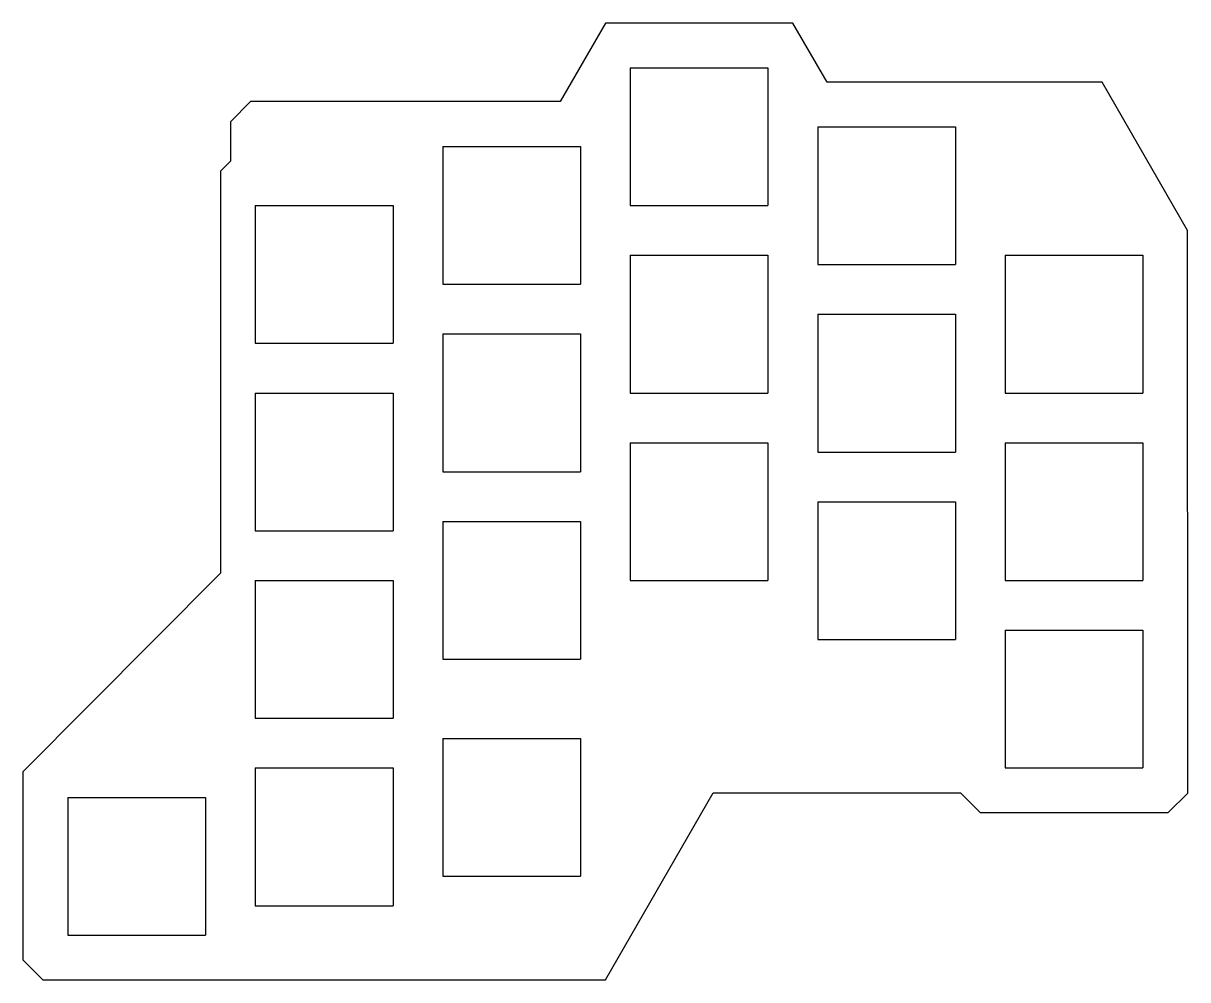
# Model space of a CAD drawing. Extents: x 46 to 164, y 172 to 270.
import ezdxf

# ---------------------------------------------------------------- set-up
doc = ezdxf.new("R2010")
doc.units = 0
doc.layers.add('Layer_1', color=7, linetype='CONTINUOUS')

msp = doc.modelspace()

# ---------------------------------------------------------------- linework, layer by layer
at = {"layer": 'Layer_1', "color": 7}
for points in [[(46.103863, 174.375584), (48.103863, 172.375582), (105.253862, 172.375582), (116.203863, 191.375584), (141.353863, 191.375584), (143.353861, 189.375583), (162.428862, 189.375583), (164.42886, 191.325583), (164.403857, 248.525583), (155.72886, 263.575583), (127.778862, 263.575583), (124.303862, 269.575582), (105.253862, 269.575582), (100.653861, 261.625583), (69.203862, 261.625583), (67.153862, 259.575583), (67.153862, 255.550583), (66.153862, 254.550582), (66.153862, 213.684438)], [(107.778863, 265.050582), (107.778863, 251.050581)], [(107.778863, 265.050582), (121.778861, 265.050582), (121.778861, 251.050581)], [(126.828862, 259.050581), (126.828862, 245.050583)], [(126.828862, 259.050581), (140.828861, 259.050581), (140.828861, 245.050583)], [(88.728863, 257.050582), (88.728863, 243.050581)], [(88.728863, 257.050582), (102.728861, 257.050582), (102.728861, 243.050581)], [(69.678863, 251.050581), (69.678863, 237.050583)], [(69.678863, 251.050581), (83.678861, 251.050581), (83.678861, 237.050583)], [(107.778863, 251.050581), (121.778861, 251.050581)], [(107.778863, 246.000582), (107.778863, 232.000582)], [(107.778863, 246.000582), (121.778861, 246.000582), (121.778861, 232.000582)], [(126.828862, 245.050583), (140.828861, 245.050583)], [(145.878862, 246.000582), (145.878862, 232.000582)], [(145.878862, 246.000582), (159.87886, 246.000582), (159.87886, 232.000582)], [(88.728863, 243.050581), (102.728861, 243.050581)], [(126.828862, 240.000581), (126.828862, 226.000583)], [(126.828862, 240.000581), (140.828861, 240.000581), (140.828861, 226.000583)], [(88.728863, 238.000583), (88.728863, 224.000582)], [(88.728863, 238.000583), (102.728861, 238.000583), (102.728861, 224.000582)], [(69.678863, 237.050583), (83.678861, 237.050583)], [(69.678863, 232.000582), (69.678863, 218.000583)], [(69.678863, 232.000582), (83.678861, 232.000582), (83.678861, 218.000583)], [(107.778863, 232.000582), (121.778861, 232.000582)], [(145.878862, 232.000582), (159.87886, 232.000582)], [(107.778863, 226.950583), (107.778863, 212.950582)], [(107.778863, 226.950583), (121.778861, 226.950583), (121.778861, 212.950582)], [(145.878862, 226.950583), (145.878862, 212.950582)], [(145.878862, 226.950583), (159.87886, 226.950583), (159.87886, 212.950582)], [(126.828862, 226.000583), (140.828861, 226.000583)], [(88.728863, 224.000582), (102.728861, 224.000582)], [(126.828862, 220.950582), (126.828862, 206.950583)], [(126.828862, 220.950582), (140.828861, 220.950582), (140.828861, 206.950583)], [(88.728863, 218.950583), (88.728863, 204.950582)], [(88.728863, 218.950583), (102.728861, 218.950583), (102.728861, 204.950582)], [(69.678863, 218.000583), (83.678861, 218.000583)], [(46.103863, 193.524826), (66.153862, 213.684438)], [(69.678863, 212.950582), (69.678863, 198.950583)], [(69.678863, 212.950582), (83.678861, 212.950582), (83.678861, 198.950583)], [(107.778863, 212.950582), (121.778861, 212.950582)], [(145.878862, 212.950582), (159.87886, 212.950582)], [(145.878862, 207.900583), (145.878862, 193.900582)], [(145.878862, 207.900583), (159.87886, 207.900583), (159.87886, 193.900582)], [(126.828862, 206.950583), (140.828861, 206.950583)], [(88.728863, 204.950582), (102.728861, 204.950582)], [(69.678863, 198.950583), (83.678861, 198.950583)], [(88.728863, 196.900584), (88.728863, 182.900583)], [(88.728863, 196.900584), (102.728861, 196.900584), (102.728861, 182.900583)], [(46.103863, 174.375584), (46.103863, 193.524826)], [(69.678863, 193.900582), (69.678863, 179.900584)], [(69.678863, 193.900582), (83.678861, 193.900582), (83.678861, 179.900584)], [(145.878862, 193.900582), (159.87886, 193.900582)], [(50.628863, 190.900583), (50.628863, 176.900582)], [(50.628863, 190.900583), (64.628862, 190.900583), (64.628862, 176.900582)], [(88.728863, 182.900583), (102.728861, 182.900583)], [(69.678863, 179.900584), (83.678861, 179.900584)], [(50.628863, 176.900582), (64.628862, 176.900582)]]:
    msp.add_lwpolyline(points, dxfattribs=at)

doc.saveas('drawing.dxf')
